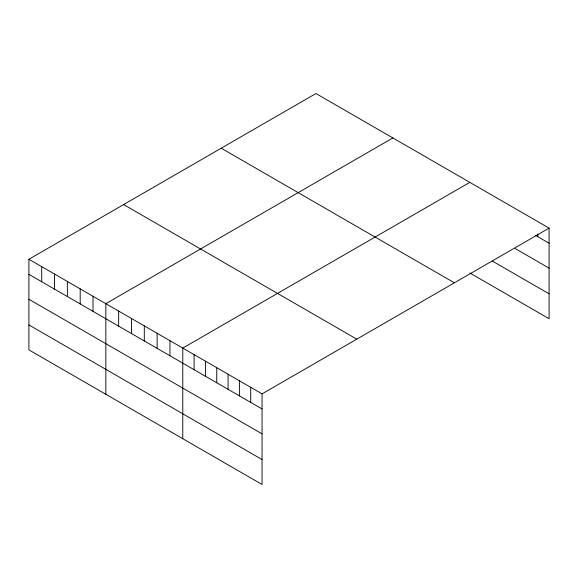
<?xml version="1.0" encoding="UTF-8"?>
<svg xmlns="http://www.w3.org/2000/svg" width="578" height="578" viewBox="0 0 578 578"><rect width="100%" height="100%" fill="white"/><g stroke="black" fill="none" stroke-linecap="round" stroke-linejoin="round"><path stroke-width="0.87" d="M28.9 259.255L262.051 393.864L262.051 484.472L28.9 349.871L28.9 259.255L315.949 93.528L549.1 228.129L549.1 318.745L469.827 272.982M392.888 137.947L105.839 303.674L105.839 394.29M469.827 182.366L182.778 348.093L182.778 438.709M262.051 393.864L549.1 228.129M535.51 235.362L549.1 243.208M515.128 248.518L549.1 268.134M492.478 261.126L549.1 293.819M221.222 148.214L454.373 282.823M123.627 204.561L356.778 339.17M28.9 274.333L262.051 408.935M28.9 299.26L262.051 433.861M28.9 324.937L262.051 459.546M537.778 234.011L537.778 236.669M250.722 387.325L250.722 402.396M239.4 380.786L239.4 395.858M228.072 374.248L228.072 389.319M216.75 367.709L216.75 382.788M205.428 361.171L205.428 376.249M194.1 354.632L194.1 369.71M169.954 340.688L169.954 355.766M157.129 333.289L157.129 348.361M144.305 325.884L144.305 340.962M131.488 318.478L131.488 333.557M118.663 311.08L118.663 326.151M93.015 296.268L93.015 311.347M80.19 288.87L80.19 303.941M67.366 281.464L67.366 296.543M54.549 274.059L54.549 289.137M41.724 266.66L41.724 281.732"/></g></svg>
